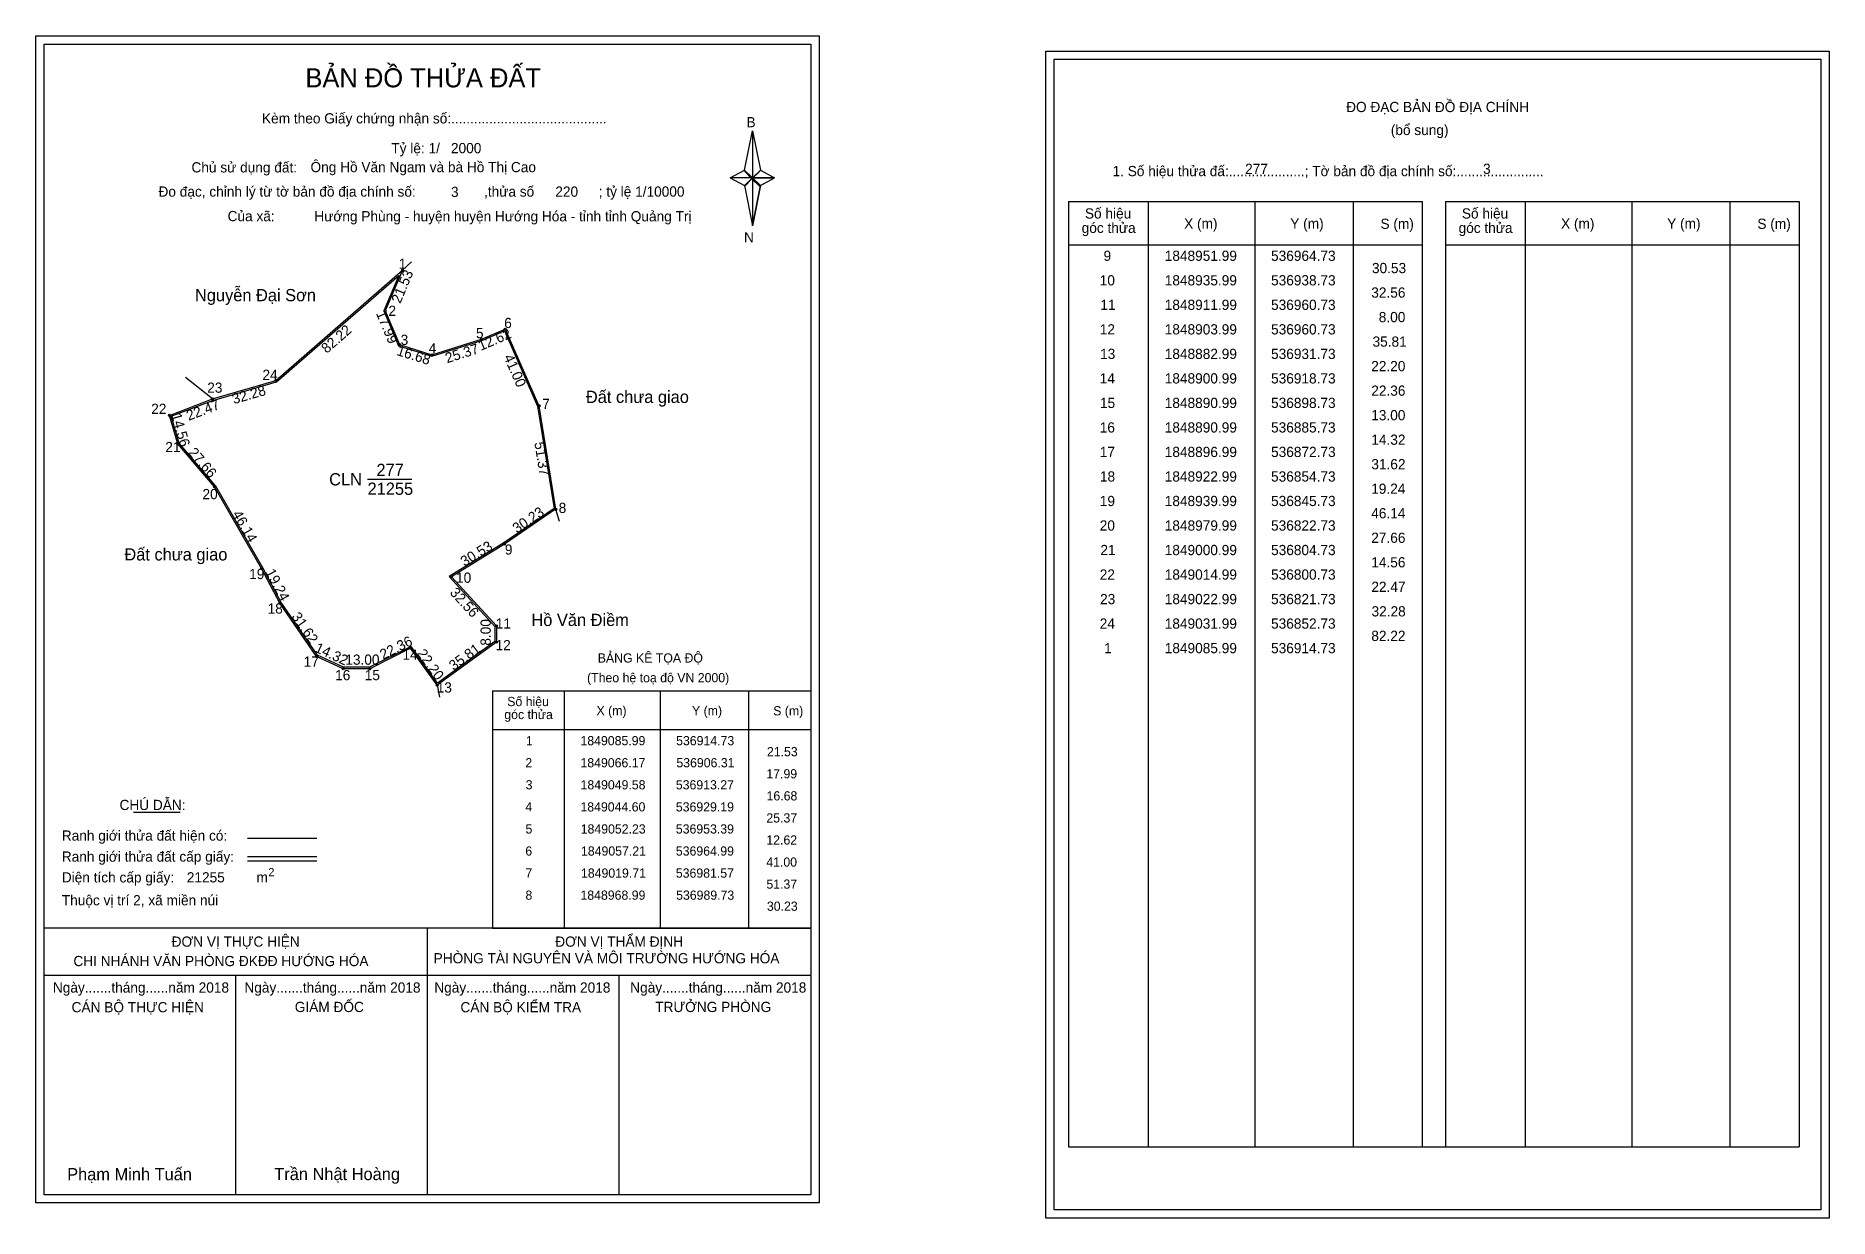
# Model space of a CAD drawing. Extents: x 536735 to 537613, y 1848622 to 1849201.
import ezdxf

# ---------------------------------------------------------------- set-up
doc = ezdxf.new("R2010")
doc.units = 0
for name, color, linetype in [('Level 1', 7, 'Continuous'), ('Level 10', 7, 'Continuous'), ('Level 11', 7, 'Continuous'), ('Level 13', 7, 'Continuous'), ('Level 27', 7, 'Continuous'), ('Level 3', 7, 'Continuous'), ('Level 36', 7, 'Continuous'), ('Level 49', 7, 'Continuous'), ('Level 53', 7, 'Continuous'), ('Level 55', 7, 'Continuous'), ('Level 6', 7, 'Continuous'), ('Level 63', 7, 'Continuous'), ('Level 9', 7, 'Continuous')]:
    doc.layers.add(name, color=color, linetype=linetype)

msp = doc.modelspace()

# ---------------------------------------------------------------- linework, layer by layer
at = {"layer": 'Level 1'}
for p, q in [((536739.29, 1849196.69), (536739.29, 1849196.69)), ((537233.73, 1849189.27), (537233.73, 1849189.27)), ((537082.13, 1849134.93), (537086.06, 1849154.21)), ((537082.13, 1849134.93), (537086.06, 1849154.21)), ((537086.06, 1849154.21), (537086.06, 1849131.16)), ((537086.06, 1849154.21), (537090, 1849134.93)), ((537086.06, 1849154.21), (537086.06, 1849131.16)), ((537075.24, 1849131.16), (537082.13, 1849134.93)), ((537082.13, 1849134.93), (537086.06, 1849131.16)), ((537086.06, 1849131.16), (537082.13, 1849134.93)), ((537085.77, 1849130.72), (537082.13, 1849134.49)), ((537089.7, 1849134.49), (537085.77, 1849130.72)), ((537085.77, 1849130.72), (537089.7, 1849134.49)), ((537090, 1849134.93), (537086.06, 1849131.16)), ((537086.06, 1849131.16), (537090, 1849134.93)), ((537090, 1849134.93), (537096.89, 1849131.16)), ((537075.24, 1849131.16), (537082.13, 1849127.48)), ((537086.06, 1849131.16), (537075.24, 1849131.16)), ((537086.06, 1849131.16), (537082.13, 1849127.48)), ((537082.13, 1849127.48), (537086.06, 1849131.16)), ((537085.77, 1849130.72), (537082.13, 1849127.04)), ((537082.13, 1849127.04), (537085.77, 1849130.72)), ((537082.13, 1849127.48), (537086.06, 1849107.76)), ((537089.7, 1849127.04), (537085.77, 1849130.72)), ((537086.06, 1849131.16), (537086.06, 1849107.76)), ((537086.06, 1849131.16), (537096.89, 1849131.16)), ((537086.06, 1849131.16), (537090, 1849127.48)), ((537096.89, 1849131.16), (537086.06, 1849131.16)), ((537086.06, 1849131.16), (537086.06, 1849107.76)), ((537090, 1849127.48), (537086.06, 1849131.16)), ((537090, 1849127.48), (537086.06, 1849107.76)), ((537086.06, 1849107.76), (537090, 1849127.48)), ((537090, 1849127.48), (537096.89, 1849131.16)), ((537240.79, 1849119.56), (537413.99, 1849119.56)), ((537279.97, 1848657.03), (537279.97, 1849119.56)), ((537332.12, 1848657.03), (537332.12, 1849119.56)), ((537380.06, 1849119.56), (537380.06, 1848657.03)), ((537413.99, 1849119.56), (537413.99, 1848657.03)), ((537425.31, 1849119.56), (537598.51, 1849119.56)), ((537464.49, 1848657.03), (537464.49, 1849119.56)), ((537516.63, 1848657.03), (537516.63, 1849119.56)), ((537564.58, 1849119.56), (537564.58, 1848657.03)), ((537598.51, 1849119.56), (537598.51, 1848657.03)), ((537240.79, 1849098.5), (537413.99, 1849098.5)), ((537425.31, 1849098.5), (537598.51, 1849098.5)), ((536958.79, 1848880.13), (537114.67, 1848880.13)), ((536994.06, 1848763.99), (536994.06, 1848880.13)), ((537040.98, 1848763.99), (537040.98, 1848880.13)), ((537084.14, 1848880.13), (537084.14, 1848763.99)), ((536958.79, 1848861.18), (537114.67, 1848861.18)), ((536783.12, 1848820.82), (536805.93, 1848820.82)), ((536838.85, 1848808.01), (536872.87, 1848808.01)), ((536838.85, 1848799.12), (536872.87, 1848799.12)), ((536838.85, 1848796.93), (536872.87, 1848796.93)), ((536952.94, 1848763.99), (536739.28, 1848763.99)), ((537114.67, 1848763.99), (536904.99, 1848763.99)), ((536926.98, 1848633.54), (536926.98, 1848763.99)), ((536958.79, 1848763.98), (537114.67, 1848763.98)), ((537114.68, 1848740.89), (536739.28, 1848740.89)), ((536833.13, 1848633.54), (536833.13, 1848740.89)), ((537020.83, 1848633.54), (537020.83, 1848740.89)), ((537240.79, 1848657.03), (537598.51, 1848657.03)), ((537114.67, 1848633.54), (537114.67, 1848633.54)), ((537609.13, 1848626.12), (537609.13, 1848626.12))]:
    msp.add_line(p, q, dxfattribs=at)
at = {"layer": 'Level 10'}
for p, q in [((536852.73, 1849031.99), (536914.73, 1849085.99)), ((536853.07, 1849031.36), (536912.9, 1849083.47)), ((536912.9, 1849083.47), (536905.55, 1849066.17)), ((536914.73, 1849085.99), (536906.31, 1849066.17)), ((536905.55, 1849066.17), (536912.75, 1849049.01)), ((536906.31, 1849066.17), (536913.27, 1849049.58)), ((536953.39, 1849052.23), (536964.99, 1849057.21)), ((536953.63, 1849051.57), (536964.63, 1849056.29)), ((536964.63, 1849056.29), (536980.89, 1849019.51)), ((536964.99, 1849057.21), (536981.57, 1849019.71)), ((536912.75, 1849049.01), (536929.19, 1849043.87)), ((536913.27, 1849049.58), (536929.19, 1849044.6)), ((536929.19, 1849044.6), (536953.39, 1849052.23)), ((536929.19, 1849043.87), (536953.63, 1849051.57)), ((536821.73, 1849022.99), (536852.73, 1849031.99)), ((536821.95, 1849022.33), (536853.07, 1849031.36)), ((536800.73, 1849014.99), (536821.73, 1849022.99)), ((536801.58, 1849014.56), (536821.95, 1849022.33)), ((536980.89, 1849019.51), (536988.97, 1848969.32)), ((536981.57, 1849019.71), (536989.73, 1848968.99)), ((536804.73, 1849000.99), (536800.73, 1849014.99)), ((536805.36, 1849001.33), (536801.58, 1849014.56)), ((536822.73, 1848979.99), (536804.73, 1849000.99)), ((536823.3, 1848980.4), (536805.36, 1849001.33)), ((536845.73, 1848939.99), (536822.73, 1848979.99)), ((536846.34, 1848940.33), (536823.3, 1848980.4)), ((536988.97, 1848969.32), (536964.35, 1848952.58)), ((536989.73, 1848968.99), (536964.73, 1848951.99)), ((536964.35, 1848952.58), (536937.64, 1848936.14)), ((536964.73, 1848951.99), (536938.73, 1848935.99)), ((536854.73, 1848922.99), (536845.73, 1848939.99)), ((536855.33, 1848923.35), (536846.34, 1848940.33)), ((536937.64, 1848936.14), (536960.03, 1848911.72)), ((536938.73, 1848935.99), (536960.73, 1848911.99)), ((536872.73, 1848896.99), (536854.73, 1848922.99)), ((536873.2, 1848897.55), (536855.33, 1848923.35)), ((536960.03, 1848911.72), (536960.03, 1848904.35)), ((536960.73, 1848911.99), (536960.73, 1848903.99)), ((536885.73, 1848890.99), (536872.73, 1848896.99)), ((536885.88, 1848891.69), (536873.2, 1848897.55)), ((536918.95, 1848901.88), (536898.56, 1848891.69)), ((536918.73, 1848900.99), (536898.73, 1848890.99)), ((536931.73, 1848882.99), (536918.73, 1848900.99)), ((536931.89, 1848883.97), (536918.95, 1848901.88)), ((536960.73, 1848903.99), (536931.73, 1848882.99)), ((536960.03, 1848904.35), (536931.89, 1848883.97)), ((536898.73, 1848890.99), (536885.73, 1848890.99)), ((536898.56, 1848891.69), (536885.88, 1848891.69))]:
    msp.add_line(p, q, dxfattribs=at)
at = {"layer": 'Level 11'}
for centre in [(536914.73, 1849085.99), (536906.31, 1849066.17), (536964.99, 1849057.21), (536913.27, 1849049.58), (536953.39, 1849052.23), (536929.19, 1849044.6), (536852.73, 1849031.99), (536821.73, 1849022.99), (536981.57, 1849019.71), (536800.73, 1849014.99), (536800.73, 1849014.99), (536804.73, 1849000.99), (536822.73, 1848979.99), (536989.73, 1848968.99), (536964.73, 1848951.99), (536845.73, 1848939.99), (536938.73, 1848935.99), (536854.73, 1848922.99), (536960.73, 1848911.99), (536872.73, 1848896.99), (536918.73, 1848900.99), (536960.73, 1848903.99), (536885.73, 1848890.99), (536898.73, 1848890.99), (536931.73, 1848882.99)]:
    msp.add_circle(centre, 0.5, dxfattribs=at)
at = {"layer": 'Level 27'}
for p, q in [((536914.73, 1849085.99), (536919.13, 1849090.07)), ((536821.73, 1849022.99), (536808.61, 1849033.48)), ((536989.73, 1848968.99), (536991.49, 1848963.26)), ((536931.73, 1848882.99), (536932.91, 1848877.11))]:
    msp.add_line(p, q, dxfattribs=at)
at = {"layer": 'Level 3'}
for p, q in [((537240.79, 1849119.56), (537240.79, 1848657.03)), ((537425.31, 1849119.56), (537425.31, 1848657.03)), ((536958.79, 1848880.13), (536958.79, 1848763.99))]:
    msp.add_line(p, q, dxfattribs=at)
at = {"layer": 'Level 63'}
for p, q in [((536735.28, 1849200.69), (537118.68, 1849200.69)), ((536735.28, 1848629.54), (536735.28, 1849200.69)), ((536739.28, 1849196.69), (537114.68, 1849196.69)), ((536739.28, 1848633.54), (536739.28, 1849196.69)), ((537114.68, 1849196.69), (537114.68, 1848633.54)), ((537118.68, 1849200.69), (537118.68, 1848629.54)), ((537229.73, 1849193.27), (537613.13, 1849193.27)), ((537229.73, 1848622.12), (537229.73, 1849193.27)), ((537233.73, 1849189.27), (537609.13, 1849189.27)), ((537233.73, 1848626.12), (537233.73, 1849189.27)), ((537609.13, 1849189.27), (537609.13, 1848626.12)), ((537613.13, 1849193.27), (537613.13, 1848622.12)), ((537114.68, 1848633.54), (536739.28, 1848633.54)), ((537118.68, 1848629.54), (536735.28, 1848629.54)), ((537609.13, 1848626.12), (537233.73, 1848626.12)), ((537613.13, 1848622.12), (537229.73, 1848622.12))]:
    msp.add_line(p, q, dxfattribs=at)
at = {"layer": 'Level 9'}
msp.add_line((536897.65, 1848983.69), (536919.25, 1848983.69), dxfattribs=at)

# ---------------------------------------------------------------- texts
at = {"layer": 'Level 1'}
for s, height, p in [('BẢN ĐỒ THỬA ĐẤT', 9.3313, (536867.22, 1849175.5)), ('ĐO ĐẠC BẢN ĐỒ ĐỊA CHÍNH', 5, (537376.68, 1849163.39)), ('Kèm theo Giấy chứng nhận số:.........................................', 5, (536845.98, 1849157.84)), ('B', 5, (537083.15, 1849155.96)), ('(bổ sung)', 5, (537398.56, 1849152.15)), ('Chủ sử dụng đất:', 5, (536811.46, 1849133.86)), ('1. Số hiệu thửa đấ:....................; Tờ bản đồ địa chính số:.......................', 5, (537262.34, 1849132.03)), ('Đo đạc, chỉnh lý từ tờ bản đồ địa chính số:                  ,thửa số                 ; tỷ lệ 1/10000', 5, (536795.3, 1849122)), ('Số hiệu', 5, (537248.82, 1849111.3)), ('Số hiệu', 5, (537433.34, 1849111.3)), ('Của xã:', 5, (536829.14, 1849110)), ('góc thửa', 5, (537247.24, 1849104.24)), ('X (m)', 5, (537297.38, 1849106.35)), ('Y (m)', 5, (537349.34, 1849106.35)), ('S (m)', 5, (537393.5, 1849106.25)), ('góc thửa', 5, (537431.75, 1849104.24)), ('X (m)', 5, (537481.9, 1849106.35)), ('Y (m)', 5, (537533.85, 1849106.35)), ('S (m)', 5, (537578.01, 1849106.25)), ('N', 5, (537081.95, 1849099.62)), ('BẢNG KÊ TỌA ĐỘ', 4.5, (537010.34, 1848894)), ('(Theo hệ toạ độ VN 2000)', 4.5, (537005.11, 1848884.35)), ('góc thửa', 4.5, (536964.59, 1848866.34)), ('Số hiệu', 4.5, (536966.02, 1848872.69)), ('X (m)', 4.5, (537009.73, 1848868.24)), ('Y (m)', 4.5, (537056.48, 1848868.24)), ('S (m)', 4.5, (537096.23, 1848868.15)), ('CHÚ DẪN:', 5, (536776.24, 1848821.83)), ('Ranh giới thửa đất hiện có:', 5, (536747.98, 1848806.83)), ('Ranh giới thửa đất cấp giấy:', 5, (536747.98, 1848796.55)), ('Diện tích cấp giấy:', 5, (536747.98, 1848786.39)), ('2', 4, (536849.08, 1848789.45)), ('m', 5, (536843.29, 1848786.43)), ('Thuộc vị trí 2, xã miền núi', 5, (536747.98, 1848775.19)), ('ĐƠN VỊ THỰC HIỆN', 5, (536801.75, 1848754.95)), ('ĐƠN VỊ THẨM ĐỊNH', 5, (536989.55, 1848754.95)), ('CHI NHÁNH VĂN PHÒNG ĐKĐĐ HƯỚNG HÓA', 5, (536753.67, 1848745.43)), ('PHÒNG TÀI NGUYÊN VÀ MÔI TRƯỜNG HƯỚNG HÓA', 5, (536930.01, 1848746.81)), ('Ngày.......tháng......năm 2018', 5, (536743.62, 1848732.48)), ('Ngày.......tháng......năm 2018', 5, (536837.36, 1848732.48)), ('GIÁM ĐỐC', 5, (536862.04, 1848722.97)), ('Ngày.......tháng......năm 2018', 5, (536930.31, 1848732.48)), ('CÁN BỘ KIỂM TRA', 5, (536943.13, 1848722.85)), ('Ngày.......tháng......năm 2018', 5, (537026.23, 1848732.48)), ('TRƯỞNG PHÒNG', 5, (537038.5, 1848722.97)), ('CÁN BỘ THỰC HIỆN', 5, (536752.78, 1848722.85)), ('Phạm Minh Tuấn', 6, (536750.6, 1848640.62)), ('Trần Nhật Hoàng', 6, (536851.98, 1848640.72))]:
    msp.add_text(s, height=height, dxfattribs=at).set_placement(p)
at = {"layer": 'Level 11'}
msp.add_text('Tỷ lệ: 1/', height=5, dxfattribs=at).set_placement((536909.3, 1849143.22))
at = {"layer": 'Level 13'}
for s, p in [('CLN', (536878.86, 1848980.69)), ('277', (536902, 1848985.29)), ('21255', (536897.66, 1848976.09))]:
    msp.add_text(s, height=6, dxfattribs=at).set_placement(p)
at = {"layer": 'Level 36'}
for s, p in [('Nguyễn Đại Sơn', (536813.18, 1849070.82)), ('Đất chưa giao', (537004.53, 1849021.04)), ('Đất chưa giao', (536778.62, 1848943.96)), ('Hồ Văn Điềm', (536977.87, 1848911.89))]:
    msp.add_text(s, height=6, dxfattribs=at).set_placement(p)
at = {"layer": 'Level 49'}
for s, rotation, p in [('21.53', 66.98308, (536913.67, 1849069.42)), ('17.99', 292.7595, (536901.69, 1849064.94)), ('82.22', 41.05481, (536877.66, 1849045.02)), ('12.62', 23.23435, (536953.11, 1849046.49)), ('16.68', 342.62958, (536911.55, 1849044.57)), ('25.37', 17.4995, (536936.59, 1849040.46)), ('41.00', 293.85182, (536964.19, 1849043.54)), ('32.28', 16.18921, (536832.22, 1849020.42)), ('22.47', 20.85446, (536810.12, 1849012.29)), ('14.56', 285.9454, (536801.48, 1849015.28)), ('51.37', 279.13962, (536979.29, 1849001.61)), ('27.66', 310.60129, (536809.55, 1848996.59)), ('46.14', 299.8989, (536831.28, 1848966.73)), ('30.23', 34.2157, (536970.76, 1848957.06)), ('30.53', 31.6075, (536945.11, 1848940.86)), ('19.24', 297.89727, (536847.52, 1848938.33)), ('32.56', 312.51045, (536937.6, 1848927.97)), ('31.62', 304.69515, (536860.2, 1848916.49)), ('8.00', 90, (536957.95, 1848902.26)), ('22.36', 26.56505, (536905.22, 1848895.32)), ('14.32', 335.22486, (536871.44, 1848899.47)), ('22.20', 305.83765, (536921.57, 1848898.43)), ('35.81', 35.90972, (536939.8, 1848889.82))]:
    msp.add_text(s, height=5, rotation=rotation, dxfattribs=at).set_placement(p)
msp.add_text('13.00', height=5, dxfattribs=at).set_placement((536886.77, 1848892.93))
at = {"layer": 'Level 53'}
for s, height, p in [('9', 5, (537257.94, 1849090.58)), ('1848951.99', 5, (537287.9, 1849090.58)), ('536964.73', 5, (537339.94, 1849090.58)), ('30.53', 5, (537389.33, 1849084.58)), ('10', 5, (537256.07, 1849078.58)), ('1848935.99', 5, (537287.9, 1849078.58)), ('536938.73', 5, (537339.94, 1849078.58)), ('1848911.99', 5, (537287.9, 1849066.58)), ('536960.73', 5, (537339.94, 1849066.58)), ('32.56', 5, (537388.99, 1849072.58)), ('11', 5, (537256.39, 1849066.58)), ('8.00', 5, (537392.67, 1849060.58)), ('12', 5, (537256.09, 1849054.58)), ('1848903.99', 5, (537287.9, 1849054.58)), ('536960.73', 5, (537339.94, 1849054.58)), ('13', 5, (537256.25, 1849042.58)), ('1848882.99', 5, (537287.9, 1849042.58)), ('536931.73', 5, (537339.94, 1849042.58)), ('35.81', 5, (537389.62, 1849048.58)), ('22.20', 5, (537388.97, 1849036.58)), ('14', 5, (537256.07, 1849030.58)), ('1848900.99', 5, (537287.9, 1849030.58)), ('536918.73', 5, (537339.94, 1849030.58)), ('22.36', 5, (537388.99, 1849024.58)), ('15', 5, (537256.18, 1849018.58)), ('1848890.99', 5, (537287.9, 1849018.58)), ('536898.73', 5, (537339.94, 1849018.58)), ('16', 5, (537256.08, 1849006.58)), ('1848890.99', 5, (537287.9, 1849006.58)), ('536885.73', 5, (537339.94, 1849006.58)), ('13.00', 5, (537388.97, 1849012.58)), ('14.32', 5, (537389.02, 1849000.58)), ('17', 5, (537256.1, 1848994.58)), ('1848896.99', 5, (537287.9, 1848994.58)), ('536872.73', 5, (537339.94, 1848994.58)), ('31.62', 5, (537389.02, 1848988.58)), ('18', 5, (537256.15, 1848982.58)), ('1848922.99', 5, (537287.9, 1848982.58)), ('536854.73', 5, (537339.94, 1848982.58)), ('19', 5, (537256.1, 1848970.58)), ('1848939.99', 5, (537287.9, 1848970.58)), ('536845.73', 5, (537339.94, 1848970.58)), ('19.24', 5, (537388.97, 1848976.58)), ('46.14', 5, (537388.97, 1848964.58)), ('20', 5, (537256.07, 1848958.58)), ('1848979.99', 5, (537287.9, 1848958.58)), ('536822.73', 5, (537339.94, 1848958.58)), ('27.66', 5, (537388.99, 1848952.58)), ('21', 5, (537256.39, 1848946.58)), ('1849000.99', 5, (537287.9, 1848946.58)), ('536804.73', 5, (537339.94, 1848946.58)), ('14.56', 5, (537388.99, 1848940.58)), ('22', 5, (537256.09, 1848934.58)), ('1849014.99', 5, (537287.9, 1848934.58)), ('536800.73', 5, (537339.94, 1848934.58)), ('22.47', 5, (537389.04, 1848928.58)), ('23', 5, (537256.25, 1848922.58)), ('1849022.99', 5, (537287.9, 1848922.58)), ('536821.73', 5, (537339.94, 1848922.58)), ('24', 5, (537256.07, 1848910.58)), ('1849031.99', 5, (537287.9, 1848910.58)), ('536852.73', 5, (537339.94, 1848910.58)), ('32.28', 5, (537389.13, 1848916.58)), ('82.22', 5, (537389.02, 1848904.58)), ('1', 5, (537258.24, 1848898.58)), ('1849085.99', 5, (537287.9, 1848898.58)), ('536914.73', 5, (537339.94, 1848898.58)), ('1', 4.5, (536975.17, 1848853.53)), ('1849085.99', 4.5, (537001.87, 1848853.53)), ('536914.73', 4.5, (537048.7, 1848853.53)), ('21.53', 4.5, (537093.15, 1848848.13)), ('2', 4.5, (536974.9, 1848842.73)), ('1849066.17', 4.5, (537001.88, 1848842.73)), ('536906.31', 4.5, (537048.83, 1848842.73)), ('3', 4.5, (536975.04, 1848831.93)), ('1849049.58', 4.5, (537001.92, 1848831.93)), ('536913.27', 4.5, (537048.57, 1848831.93)), ('17.99', 4.5, (537092.88, 1848837.33)), ('16.68', 4.5, (537092.98, 1848826.53)), ('4', 4.5, (536974.88, 1848821.13)), ('1849044.60', 4.5, (537001.85, 1848821.13)), ('536929.19', 4.5, (537048.57, 1848821.13)), ('25.37', 4.5, (537092.89, 1848815.73)), ('5', 4.5, (536974.98, 1848810.33)), ('1849052.23', 4.5, (537002, 1848810.33)), ('536953.39', 4.5, (537048.57, 1848810.33)), ('12.62', 4.5, (537092.87, 1848804.93)), ('6', 4.5, (536974.89, 1848799.53)), ('1849057.21', 4.5, (537002.13, 1848799.53)), ('536964.99', 4.5, (537048.57, 1848799.53)), ('7', 4.5, (536974.91, 1848788.73)), ('1849019.71', 4.5, (537002.13, 1848788.73)), ('536981.57', 4.5, (537048.57, 1848788.73)), ('41.00', 4.5, (537092.83, 1848794.13)), ('8', 4.5, (536974.95, 1848777.93)), ('1848968.99', 4.5, (537001.87, 1848777.93)), ('536989.73', 4.5, (537048.7, 1848777.93)), ('51.37', 4.5, (537092.89, 1848783.33)), ('30.23', 4.5, (537093.15, 1848772.53))]:
    msp.add_text(s, height=height, dxfattribs=at).set_placement(p)
at = {"layer": 'Level 55'}
for s, height, p in [('276', 0.11, (536914.61, 1849085.88)), ('1', 0.4, (536914.62, 1849085.99)), ('0', 0.11, (536914.69, 1849085.88)), ('0', 0.11, (536914.69, 1849085.88)), ('2', 0.4, (536906.17, 1849066.17)), ('0', 0.11, (536906.27, 1849066.06)), ('0', 0.11, (536906.27, 1849066.06)), ('6', 0.4, (536964.85, 1849057.21)), ('0', 0.11, (536964.95, 1849057.1)), ('0', 0.11, (536964.95, 1849057.1)), ('3', 0.4, (536913.15, 1849049.58)), ('0', 0.11, (536913.23, 1849049.47)), ('0', 0.11, (536913.23, 1849049.47)), ('5', 0.4, (536953.26, 1849052.23)), ('0', 0.11, (536953.35, 1849052.12)), ('0', 0.11, (536953.35, 1849052.12)), ('4', 0.4, (536929.05, 1849044.6)), ('0', 0.11, (536929.15, 1849044.49)), ('0', 0.11, (536929.15, 1849044.49)), ('24', 0.4, (536852.44, 1849031.99)), ('276', 0.11, (536852.61, 1849031.88)), ('23', 0.4, (536821.46, 1849022.99)), ('276', 0.11, (536821.61, 1849022.88)), ('0', 0.11, (536821.69, 1849022.88)), ('7', 0.4, (536981.44, 1849019.71)), ('0', 0.11, (536981.53, 1849019.6)), ('0', 0.11, (536981.53, 1849019.6)), ('22', 0.4, (536800.45, 1849014.99)), ('0', 0.11, (536800.69, 1849014.88)), ('0', 0.11, (536800.69, 1849014.88)), ('21', 0.4, (536804.47, 1849000.99)), ('0', 0.11, (536804.69, 1849000.88)), ('20', 0.4, (536822.45, 1848979.99)), ('0', 0.11, (536822.69, 1848979.88)), ('8', 0.4, (536989.6, 1848968.99)), ('279', 0.11, (536989.61, 1848968.88)), ('279', 0.11, (536989.61, 1848968.88)), ('0', 0.11, (536989.69, 1848968.88)), ('0', 0.11, (536989.69, 1848968.88)), ('9', 0.4, (536964.59, 1848951.99)), ('279', 0.11, (536964.61, 1848951.88)), ('279', 0.11, (536964.61, 1848951.88)), ('19', 0.4, (536845.45, 1848939.99)), ('0', 0.11, (536845.69, 1848939.88)), ('10', 0.4, (536938.45, 1848935.99)), ('279', 0.11, (536938.61, 1848935.88)), ('279', 0.11, (536938.61, 1848935.88)), ('18', 0.4, (536854.45, 1848922.99)), ('0', 0.11, (536854.69, 1848922.88)), ('11', 0.4, (536960.47, 1848911.99)), ('279', 0.11, (536960.61, 1848911.88)), ('279', 0.11, (536960.61, 1848911.88)), ('17', 0.4, (536872.45, 1848896.99)), ('0', 0.11, (536872.69, 1848896.88)), ('0', 0.11, (536872.69, 1848896.88)), ('14', 0.4, (536918.44, 1848900.99)), ('0', 0.11, (536918.69, 1848900.88)), ('12', 0.4, (536960.45, 1848903.99)), ('279', 0.11, (536960.61, 1848903.88)), ('279', 0.11, (536960.61, 1848903.88)), ('16', 0.4, (536885.45, 1848890.99)), ('0', 0.11, (536885.69, 1848890.88)), ('15', 0.4, (536898.45, 1848890.99)), ('0', 0.11, (536898.69, 1848890.88)), ('13', 0.4, (536931.46, 1848882.99)), ('279', 0.11, (536931.61, 1848882.88)), ('279', 0.11, (536931.61, 1848882.88)), ('0', 0.11, (536931.69, 1848882.88))]:
    msp.add_text(s, height=height, dxfattribs=at).set_placement(p)
at = {"layer": 'Level 6'}
for s, p in [('2000', (536938.49, 1849143.26)), ('Ông Hồ Văn Ngam và bà Hồ Thị Cao', (536869.73, 1849133.99)), ('277', (537327.24, 1849133.11)), ('3', (537443.73, 1849133.15)), ('3', (536938.48, 1849121.82)), ('220', (536989.57, 1849121.98)), (' Hướng Phùng - huyện huyện Hướng Hóa - tỉnh tỉnh Quảng Trị', (536869.76, 1849109.91)), ('21255', (536809.17, 1848786.4))]:
    msp.add_text(s, height=5, dxfattribs=at).set_placement(p)
at = {"layer": 'Level 9'}
for s, p in [('1', (536912.94, 1849086.69)), ('2', (536907.88, 1849063.66)), ('3', (536913.87, 1849049.45)), ('5', (536950.73, 1849052.73)), ('6', (536964.54, 1849057.69)), ('4', (536927.6, 1849045.3)), ('24', (536846.2, 1849032.3)), ('23', (536819.16, 1849026.04)), ('22', (536791.74, 1849015.68)), ('7', (536983.14, 1849018.12)), ('21', (536798.65, 1848996.97)), ('20', (536816.84, 1848973.96)), ('8', (536991.21, 1848967.22)), ('9', (536964.87, 1848946.8)), ('19', (536839.7, 1848934.86)), ('10', (536940.97, 1848933.05)), ('18', (536848.72, 1848917.95)), ('11', (536960.45, 1848910.65)), ('12', (536960.31, 1848900.03)), ('17', (536866.4, 1848891.97)), ('14', (536914.74, 1848895.38)), ('16', (536881.79, 1848885.36)), ('15', (536896.28, 1848885.38)), ('13', (536931.52, 1848879.32))]:
    msp.add_text(s, height=5, dxfattribs=at).set_placement(p)

doc.saveas('drawing.dxf')
